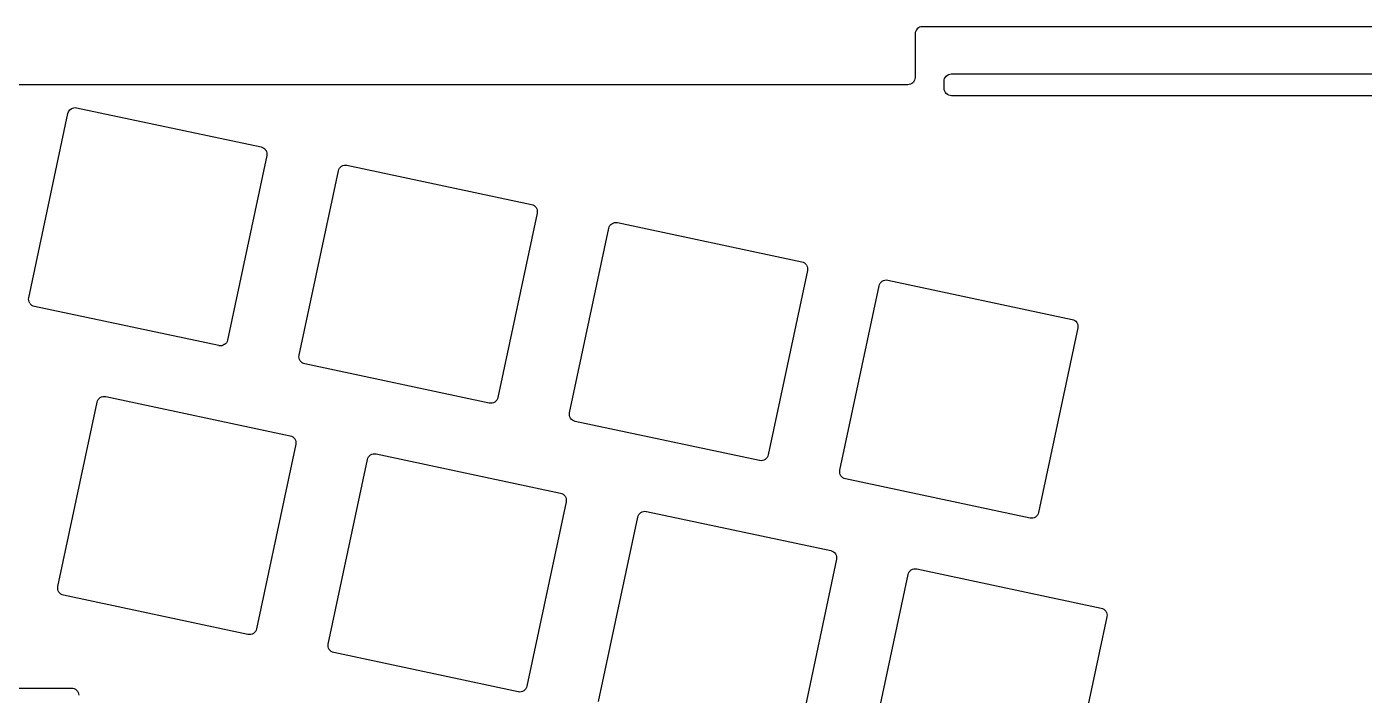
# Model space of a CAD drawing. Header units: millimetres. Extents: x 16 to 293, y 10 to 114.
# Drawn here: x 61.8 to 154, y 67.6 to 113.6 of the extents above; entities that cross this region are included whole.
import ezdxf

# ---------------------------------------------------------------- set-up
doc = ezdxf.new("R2010")
doc.units = ezdxf.units.MM
doc.layers.get('0').update_dxf_attribs({"lineweight": 25, "true_color": 0x000000})

# ---------------------------------------------------------------- blocks, each defined once
blk = doc.blocks.new('plate')
for p, q in [((-30.139, 48.164), (-30.15, 48.066)), ((-30.15, 48.062), (-30.15, 45.062)), ((-30.109, 48.261), (-30.139, 48.164)), ((-30.066, 48.339), (-30.109, 48.261)), ((-30.003, 48.416), (-30.066, 48.339)), ((-29.927, 48.478), (-30, 48.418)), ((-29.841, 48.524), (-29.927, 48.478)), ((-29.748, 48.552), (-29.841, 48.524)), ((-29.65, 48.562), (-29.748, 48.552)), ((29.35, 48.562), (-29.65, 48.562)), ((-28.003, 45.166), (-27.927, 45.228)), ((-27.927, 45.228), (-27.845, 45.272)), ((-27.845, 45.272), (-27.748, 45.302)), ((-27.748, 45.302), (-27.654, 45.312)), ((-27.65, 45.312), (27.35, 45.312)), ((-30.65, 44.562), (-92.156, 44.562)), ((-30.552, 44.572), (-30.646, 44.562)), ((-30.458, 44.6), (-30.552, 44.572)), ((-30.372, 44.646), (-30.458, 44.6)), ((-30.296, 44.708), (-30.372, 44.646)), ((-30.234, 44.785), (-30.293, 44.711)), ((-30.186, 44.874), (-30.234, 44.785)), ((-30.159, 44.964), (-30.186, 44.874)), ((-30.15, 45.062), (-30.159, 44.964)), ((-28.15, 44.812), (-28.141, 44.902)), ((-28.15, 44.312), (-28.15, 44.812)), ((-28.14, 44.214), (-28.15, 44.308)), ((-28.141, 44.902), (-28.115, 44.996)), ((-28.115, 44.996), (-28.066, 45.089)), ((-28.066, 45.089), (-28.006, 45.163)), ((-28.11, 44.117), (-28.14, 44.214)), ((-28.066, 44.035), (-28.11, 44.117)), ((-28.003, 43.958), (-28.066, 44.035)), ((-27.924, 43.894), (-28, 43.956)), ((-27.837, 43.849), (-27.924, 43.894)), ((-27.744, 43.821), (-27.837, 43.849)), ((-27.65, 43.812), (-27.744, 43.821)), ((27.35, 43.812), (-27.65, 43.812)), ((-91.236, 29.878), (-88.533, 42.594)), ((-91.236, 29.878), (-88.533, 42.594)), ((-88.533, 42.594), (-88.503, 42.688)), ((-88.533, 42.594), (-88.503, 42.688)), ((-88.503, 42.688), (-88.456, 42.773)), ((-88.503, 42.688), (-88.456, 42.773)), ((-88.456, 42.773), (-88.396, 42.845)), ((-88.456, 42.773), (-88.396, 42.845)), ((-88.396, 42.845), (-88.32, 42.907)), ((-88.396, 42.845), (-88.32, 42.907)), ((-88.316, 42.909), (-88.229, 42.954)), ((-88.316, 42.909), (-88.229, 42.954)), ((-88.229, 42.954), (-88.139, 42.981)), ((-88.229, 42.954), (-88.139, 42.981)), ((-88.139, 42.981), (-88.038, 42.99)), ((-88.139, 42.981), (-88.038, 42.99)), ((-88.038, 42.99), (-87.944, 42.98)), ((-88.038, 42.99), (-87.944, 42.98)), ((-87.94, 42.979), (-75.224, 40.276)), ((-87.94, 42.979), (-75.224, 40.276)), ((-74.839, 39.683), (-77.542, 26.967)), ((-74.839, 39.683), (-77.542, 26.967)), ((-75.224, 40.276), (-75.137, 40.249)), ((-75.224, 40.276), (-75.137, 40.249)), ((-75.137, 40.249), (-75.045, 40.199)), ((-75.137, 40.249), (-75.045, 40.199)), ((-75.045, 40.199), (-74.976, 40.142)), ((-75.045, 40.199), (-74.976, 40.142)), ((-74.976, 40.142), (-74.911, 40.063)), ((-74.976, 40.142), (-74.911, 40.063)), ((-74.909, 40.059), (-74.863, 39.972)), ((-74.909, 40.059), (-74.863, 39.972)), ((-74.863, 39.972), (-74.836, 39.874)), ((-74.863, 39.972), (-74.836, 39.874)), ((-74.828, 39.777), (-74.838, 39.687)), ((-74.828, 39.777), (-74.838, 39.687)), ((-74.836, 39.874), (-74.828, 39.777)), ((-74.836, 39.874), (-74.828, 39.777)), ((-69.9, 38.634), (-69.87, 38.728)), ((-69.9, 38.634), (-69.87, 38.728)), ((-69.87, 38.728), (-69.823, 38.813)), ((-69.87, 38.728), (-69.823, 38.813)), ((-69.823, 38.813), (-69.762, 38.885)), ((-69.823, 38.813), (-69.762, 38.885)), ((-69.762, 38.885), (-69.686, 38.947)), ((-69.762, 38.885), (-69.686, 38.947)), ((-69.683, 38.949), (-69.595, 38.995)), ((-69.683, 38.949), (-69.595, 38.995)), ((-69.595, 38.995), (-69.502, 39.022)), ((-69.595, 38.995), (-69.502, 39.022)), ((-69.502, 39.022), (-69.404, 39.03)), ((-69.502, 39.022), (-69.404, 39.03)), ((-69.404, 39.03), (-69.31, 39.02)), ((-69.404, 39.03), (-69.31, 39.02)), ((-69.306, 39.019), (-56.591, 36.316)), ((-69.306, 39.019), (-56.591, 36.316)), ((-72.602, 25.918), (-69.9, 38.634)), ((-72.602, 25.918), (-69.899, 38.634)), ((-56.591, 36.316), (-56.5, 36.288)), ((-56.591, 36.316), (-56.5, 36.288)), ((-56.5, 36.288), (-56.411, 36.239)), ((-56.5, 36.288), (-56.411, 36.239)), ((-56.411, 36.239), (-56.339, 36.179)), ((-56.411, 36.239), (-56.339, 36.179)), ((-56.339, 36.179), (-56.277, 36.103)), ((-56.339, 36.179), (-56.277, 36.103)), ((-56.275, 36.099), (-56.23, 36.012)), ((-56.275, 36.099), (-56.23, 36.012)), ((-56.23, 36.012), (-56.202, 35.914)), ((-56.23, 36.012), (-56.202, 35.914)), ((-56.205, 35.723), (-58.908, 23.007)), ((-56.205, 35.723), (-58.908, 23.007)), ((-56.195, 35.817), (-56.205, 35.727)), ((-56.195, 35.817), (-56.205, 35.727)), ((-56.202, 35.914), (-56.195, 35.817)), ((-56.202, 35.914), (-56.195, 35.817)), ((-51.047, 34.989), (-50.963, 35.033)), ((-51.047, 34.989), (-50.963, 35.033)), ((-50.963, 35.033), (-50.869, 35.061)), ((-50.963, 35.033), (-50.869, 35.061)), ((-50.869, 35.061), (-50.768, 35.07)), ((-50.869, 35.061), (-50.768, 35.07)), ((-50.768, 35.07), (-50.674, 35.06)), ((-50.768, 35.07), (-50.674, 35.06)), ((-50.671, 35.059), (-37.955, 32.356)), ((-50.671, 35.059), (-37.955, 32.356)), ((-53.966, 21.958), (-51.264, 34.674)), ((-53.966, 21.958), (-51.264, 34.674)), ((-51.264, 34.674), (-51.234, 34.768)), ((-51.264, 34.674), (-51.234, 34.768)), ((-51.234, 34.768), (-51.184, 34.857)), ((-51.234, 34.768), (-51.184, 34.857)), ((-51.184, 34.857), (-51.124, 34.928)), ((-51.184, 34.857), (-51.124, 34.928)), ((-51.124, 34.928), (-51.05, 34.987)), ((-51.124, 34.928), (-51.05, 34.987)), ((-37.955, 32.356), (-37.861, 32.327)), ((-37.955, 32.356), (-37.861, 32.327)), ((-37.861, 32.327), (-37.779, 32.282)), ((-37.861, 32.327), (-37.779, 32.282)), ((-37.779, 32.282), (-37.706, 32.222)), ((-37.779, 32.282), (-37.706, 32.222)), ((-37.569, 31.763), (-40.272, 19.047)), ((-37.57, 31.763), (-40.272, 19.047)), ((-37.706, 32.222), (-37.641, 32.143)), ((-37.706, 32.222), (-37.641, 32.143)), ((-37.639, 32.14), (-37.593, 32.048)), ((-37.639, 32.14), (-37.593, 32.048)), ((-37.593, 32.048), (-37.566, 31.955)), ((-37.593, 32.048), (-37.566, 31.955)), ((-37.559, 31.861), (-37.569, 31.767)), ((-37.559, 31.861), (-37.569, 31.767)), ((-37.566, 31.955), (-37.559, 31.861)), ((-37.566, 31.955), (-37.559, 31.861)), ((-35.333, 17.996), (-32.63, 30.712)), ((-35.333, 17.996), (-32.63, 30.712)), ((-32.63, 30.712), (-32.6, 30.806)), ((-32.63, 30.712), (-32.6, 30.806)), ((-32.6, 30.806), (-32.553, 30.891)), ((-32.6, 30.806), (-32.553, 30.891)), ((-32.553, 30.891), (-32.49, 30.966)), ((-32.553, 30.891), (-32.49, 30.966)), ((-32.49, 30.966), (-32.417, 31.025)), ((-32.49, 30.966), (-32.417, 31.025)), ((-32.413, 31.027), (-32.33, 31.071)), ((-32.413, 31.027), (-32.33, 31.071)), ((-32.33, 31.071), (-32.236, 31.099)), ((-32.33, 31.071), (-32.236, 31.099)), ((-32.236, 31.099), (-32.135, 31.108)), ((-32.236, 31.099), (-32.135, 31.108)), ((-32.135, 31.108), (-32.041, 31.098)), ((-32.135, 31.108), (-32.041, 31.098)), ((-32.037, 31.097), (-19.321, 28.394)), ((-32.037, 31.097), (-19.321, 28.394)), ((-91.247, 29.776), (-91.237, 29.874)), ((-91.247, 29.776), (-91.237, 29.874)), ((-91.239, 29.687), (-91.247, 29.776)), ((-91.239, 29.687), (-91.247, 29.776)), ((-91.213, 29.593), (-91.239, 29.687)), ((-91.213, 29.593), (-91.239, 29.687)), ((-91.166, 29.502), (-91.213, 29.593)), ((-91.166, 29.502), (-91.213, 29.593)), ((-91.102, 29.422), (-91.164, 29.498)), ((-91.102, 29.422), (-91.164, 29.498)), ((-91.027, 29.36), (-91.102, 29.422)), ((-91.027, 29.36), (-91.102, 29.422)), ((-90.941, 29.313), (-91.027, 29.36)), ((-90.941, 29.313), (-91.027, 29.36)), ((-90.851, 29.285), (-90.941, 29.313)), ((-90.851, 29.285), (-90.941, 29.313)), ((-78.135, 26.582), (-90.851, 29.285)), ((-78.135, 26.582), (-90.851, 29.285)), ((-18.936, 27.801), (-21.639, 15.085)), ((-18.936, 27.801), (-21.639, 15.085)), ((-19.321, 28.394), (-19.235, 28.367)), ((-19.321, 28.394), (-19.235, 28.367)), ((-19.235, 28.367), (-19.148, 28.321)), ((-19.235, 28.367), (-19.148, 28.321)), ((-19.148, 28.321), (-19.073, 28.26)), ((-19.148, 28.321), (-19.073, 28.26)), ((-19.073, 28.26), (-19.008, 28.181)), ((-19.073, 28.26), (-19.008, 28.181)), ((-19.006, 28.177), (-18.959, 28.086)), ((-19.006, 28.177), (-18.959, 28.086)), ((-18.959, 28.086), (-18.933, 27.992)), ((-18.959, 28.086), (-18.933, 27.992)), ((-18.925, 27.903), (-18.935, 27.805)), ((-18.925, 27.903), (-18.935, 27.805)), ((-18.933, 27.992), (-18.925, 27.903)), ((-18.933, 27.992), (-18.925, 27.903)), ((-77.619, 26.788), (-77.682, 26.713)), ((-77.619, 26.788), (-77.682, 26.713)), ((-77.571, 26.873), (-77.619, 26.788)), ((-77.571, 26.873), (-77.619, 26.788)), ((-77.542, 26.967), (-77.571, 26.873)), ((-77.542, 26.967), (-77.571, 26.873)), ((-78.037, 26.571), (-78.131, 26.581)), ((-78.037, 26.571), (-78.131, 26.581)), ((-77.932, 26.581), (-78.037, 26.571)), ((-77.932, 26.581), (-78.037, 26.571)), ((-77.839, 26.609), (-77.932, 26.581)), ((-77.839, 26.609), (-77.932, 26.581)), ((-77.758, 26.652), (-77.839, 26.609)), ((-77.758, 26.652), (-77.839, 26.609)), ((-77.682, 26.713), (-77.755, 26.654)), ((-77.682, 26.713), (-77.755, 26.654)), ((-72.613, 25.82), (-72.603, 25.914)), ((-72.613, 25.82), (-72.603, 25.914)), ((-72.606, 25.727), (-72.613, 25.82)), ((-72.606, 25.727), (-72.613, 25.82)), ((-72.579, 25.633), (-72.606, 25.727)), ((-72.579, 25.633), (-72.606, 25.727)), ((-72.533, 25.542), (-72.579, 25.633)), ((-72.533, 25.542), (-72.579, 25.633)), ((-72.471, 25.465), (-72.53, 25.538)), ((-72.471, 25.465), (-72.53, 25.538)), ((-72.393, 25.4), (-72.471, 25.465)), ((-72.393, 25.4), (-72.471, 25.465)), ((-72.307, 25.353), (-72.393, 25.4)), ((-72.307, 25.353), (-72.393, 25.4)), ((-72.217, 25.325), (-72.307, 25.353)), ((-72.217, 25.325), (-72.307, 25.353)), ((-59.501, 22.622), (-72.217, 25.325)), ((-59.501, 22.622), (-72.217, 25.325)), ((-86.312, 23.008), (-86.228, 23.052)), ((-86.312, 23.008), (-86.228, 23.052)), ((-86.228, 23.052), (-86.131, 23.081)), ((-86.228, 23.052), (-86.131, 23.081)), ((-86.131, 23.081), (-86.034, 23.089)), ((-86.131, 23.081), (-86.034, 23.089)), ((-86.034, 23.089), (-85.94, 23.079)), ((-86.034, 23.089), (-85.94, 23.079)), ((-85.936, 23.078), (-73.22, 20.375)), ((-85.936, 23.078), (-73.22, 20.375)), ((-89.232, 9.977), (-86.529, 22.693)), ((-89.232, 9.977), (-86.529, 22.693)), ((-86.529, 22.693), (-86.499, 22.787)), ((-86.529, 22.693), (-86.499, 22.787)), ((-86.499, 22.787), (-86.45, 22.875)), ((-86.499, 22.787), (-86.45, 22.875)), ((-86.45, 22.875), (-86.389, 22.947)), ((-86.45, 22.875), (-86.389, 22.947)), ((-86.389, 22.947), (-86.316, 23.006)), ((-86.389, 22.947), (-86.316, 23.006)), ((-59.403, 22.611), (-59.497, 22.621)), ((-59.403, 22.611), (-59.497, 22.621)), ((-59.306, 22.62), (-59.403, 22.611)), ((-59.306, 22.62), (-59.403, 22.611)), ((-59.209, 22.648), (-59.306, 22.62)), ((-59.209, 22.648), (-59.306, 22.62)), ((-59.125, 22.692), (-59.209, 22.648)), ((-59.125, 22.692), (-59.209, 22.648)), ((-59.043, 22.759), (-59.122, 22.694)), ((-59.043, 22.759), (-59.122, 22.694)), ((-58.981, 22.835), (-59.043, 22.759)), ((-58.981, 22.835), (-59.043, 22.759)), ((-58.937, 22.917), (-58.981, 22.835)), ((-58.937, 22.917), (-58.981, 22.835)), ((-58.908, 23.007), (-58.937, 22.917)), ((-58.908, 23.007), (-58.937, 22.917)), ((-53.977, 21.864), (-53.967, 21.954)), ((-53.977, 21.864), (-53.967, 21.954)), ((-53.97, 21.767), (-53.977, 21.864)), ((-53.97, 21.767), (-53.977, 21.864)), ((-53.942, 21.669), (-53.97, 21.767)), ((-53.942, 21.669), (-53.97, 21.767)), ((-53.897, 21.582), (-53.942, 21.669)), ((-53.897, 21.582), (-53.942, 21.669)), ((-53.83, 21.499), (-53.895, 21.579)), ((-53.83, 21.499), (-53.895, 21.579)), ((-53.757, 21.44), (-53.83, 21.499)), ((-53.757, 21.44), (-53.83, 21.499)), ((-53.675, 21.395), (-53.757, 21.44)), ((-53.675, 21.395), (-53.757, 21.44)), ((-53.581, 21.365), (-53.675, 21.395)), ((-53.581, 21.365), (-53.675, 21.395)), ((-40.865, 18.662), (-53.581, 21.365)), ((-40.865, 18.662), (-53.581, 21.365)), ((-73.22, 20.375), (-73.13, 20.347)), ((-73.22, 20.375), (-73.13, 20.347)), ((-73.13, 20.347), (-73.044, 20.3)), ((-73.13, 20.347), (-73.044, 20.3)), ((-73.044, 20.3), (-72.966, 20.235)), ((-73.044, 20.3), (-72.966, 20.235)), ((-72.835, 19.782), (-75.538, 7.066)), ((-72.835, 19.782), (-75.538, 7.066)), ((-72.966, 20.235), (-72.907, 20.162)), ((-72.966, 20.235), (-72.907, 20.162)), ((-72.905, 20.158), (-72.858, 20.067)), ((-72.905, 20.158), (-72.858, 20.067)), ((-72.858, 20.067), (-72.832, 19.973)), ((-72.858, 20.067), (-72.832, 19.973)), ((-72.824, 19.88), (-72.834, 19.786)), ((-72.824, 19.88), (-72.834, 19.786)), ((-72.832, 19.973), (-72.824, 19.88)), ((-72.832, 19.973), (-72.824, 19.88)), ((-70.598, 6.017), (-67.895, 18.733)), ((-70.598, 6.017), (-67.895, 18.733)), ((-67.895, 18.733), (-67.869, 18.82)), ((-67.895, 18.733), (-67.869, 18.82)), ((-67.869, 18.82), (-67.818, 18.912)), ((-67.869, 18.82), (-67.818, 18.912)), ((-67.818, 18.912), (-67.758, 18.984)), ((-67.818, 18.912), (-67.758, 18.984)), ((-67.758, 18.984), (-67.682, 19.046)), ((-67.758, 18.984), (-67.682, 19.046)), ((-67.679, 19.048), (-67.595, 19.092)), ((-67.679, 19.048), (-67.595, 19.092)), ((-67.595, 19.092), (-67.497, 19.121)), ((-67.595, 19.092), (-67.497, 19.121)), ((-67.497, 19.121), (-67.404, 19.129)), ((-67.497, 19.121), (-67.404, 19.129)), ((-67.404, 19.129), (-67.306, 19.119)), ((-67.404, 19.129), (-67.306, 19.119)), ((-67.302, 19.118), (-54.586, 16.415)), ((-67.302, 19.118), (-54.586, 16.415)), ((-40.768, 18.651), (-40.862, 18.662)), ((-40.768, 18.651), (-40.862, 18.662)), ((-40.67, 18.66), (-40.768, 18.651)), ((-40.67, 18.66), (-40.768, 18.651)), ((-40.573, 18.688), (-40.67, 18.66)), ((-40.573, 18.688), (-40.67, 18.66)), ((-40.489, 18.732), (-40.573, 18.688)), ((-40.489, 18.732), (-40.573, 18.688)), ((-40.409, 18.796), (-40.486, 18.734)), ((-40.409, 18.796), (-40.486, 18.734)), ((-40.349, 18.868), (-40.409, 18.796)), ((-40.349, 18.868), (-40.409, 18.796)), ((-40.302, 18.954), (-40.349, 18.868)), ((-40.302, 18.954), (-40.349, 18.868)), ((-40.272, 19.047), (-40.302, 18.954)), ((-40.272, 19.047), (-40.302, 18.954)), ((-35.344, 17.894), (-35.334, 17.992)), ((-35.344, 17.894), (-35.334, 17.992)), ((-35.336, 17.805), (-35.344, 17.894)), ((-35.336, 17.805), (-35.344, 17.894)), ((-35.31, 17.711), (-35.336, 17.805)), ((-35.31, 17.711), (-35.336, 17.805)), ((-35.263, 17.62), (-35.31, 17.711)), ((-35.263, 17.62), (-35.31, 17.711)), ((-35.196, 17.537), (-35.261, 17.616)), ((-35.196, 17.537), (-35.261, 17.616)), ((-35.127, 17.48), (-35.196, 17.537)), ((-35.127, 17.48), (-35.196, 17.537)), ((-35.035, 17.43), (-35.127, 17.48)), ((-35.035, 17.43), (-35.127, 17.48)), ((-34.948, 17.403), (-35.035, 17.43)), ((-34.948, 17.403), (-35.035, 17.43)), ((-22.232, 14.7), (-34.948, 17.403)), ((-22.232, 14.7), (-34.948, 17.403)), ((-54.201, 15.822), (-56.904, 3.106)), ((-54.201, 15.822), (-56.904, 3.106)), ((-54.586, 16.415), (-54.496, 16.387)), ((-54.586, 16.415), (-54.496, 16.387)), ((-54.496, 16.387), (-54.407, 16.338)), ((-54.496, 16.387), (-54.407, 16.338)), ((-54.407, 16.338), (-54.335, 16.278)), ((-54.407, 16.338), (-54.335, 16.278)), ((-54.335, 16.278), (-54.273, 16.202)), ((-54.335, 16.278), (-54.273, 16.202)), ((-54.271, 16.199), (-54.226, 16.111)), ((-54.271, 16.199), (-54.226, 16.111)), ((-54.226, 16.111), (-54.198, 16.014)), ((-54.226, 16.111), (-54.198, 16.014)), ((-54.19, 15.916), (-54.201, 15.826)), ((-54.19, 15.916), (-54.201, 15.826)), ((-54.198, 16.014), (-54.19, 15.916)), ((-54.198, 16.014), (-54.19, 15.916)), ((-51.965, 2.055), (-49.262, 14.771)), ((-51.965, 2.055), (-49.262, 14.771)), ((-49.262, 14.771), (-49.233, 14.864)), ((-49.262, 14.771), (-49.233, 14.864)), ((-49.233, 14.864), (-49.183, 14.953)), ((-49.233, 14.864), (-49.183, 14.953)), ((-49.183, 14.953), (-49.123, 15.024)), ((-49.183, 14.953), (-49.123, 15.024)), ((-49.123, 15.024), (-49.052, 15.082)), ((-49.123, 15.024), (-49.052, 15.082)), ((-49.052, 15.082), (-48.964, 15.129)), ((-49.052, 15.082), (-48.964, 15.129)), ((-48.964, 15.129), (-48.875, 15.156)), ((-48.964, 15.129), (-48.875, 15.156)), ((-48.875, 15.156), (-48.774, 15.167)), ((-48.875, 15.156), (-48.774, 15.167)), ((-48.774, 15.167), (-48.677, 15.157)), ((-48.774, 15.167), (-48.677, 15.157)), ((-48.669, 15.156), (-35.953, 12.453)), ((-48.669, 15.156), (-35.953, 12.453)), ((-21.856, 14.77), (-21.943, 14.724)), ((-21.856, 14.77), (-21.943, 14.724)), ((-21.779, 14.831), (-21.852, 14.772)), ((-21.779, 14.831), (-21.852, 14.772)), ((-21.716, 14.906), (-21.779, 14.831)), ((-21.716, 14.906), (-21.779, 14.831)), ((-21.669, 14.991), (-21.716, 14.906)), ((-21.669, 14.991), (-21.716, 14.906)), ((-21.639, 15.085), (-21.669, 14.991)), ((-21.639, 15.085), (-21.669, 14.991)), ((-22.134, 14.689), (-22.228, 14.699)), ((-22.134, 14.689), (-22.228, 14.699)), ((-22.033, 14.698), (-22.134, 14.689)), ((-22.033, 14.698), (-22.134, 14.689)), ((-21.943, 14.724), (-22.033, 14.698)), ((-21.943, 14.724), (-22.033, 14.698)), ((-35.953, 12.453), (-35.863, 12.425)), ((-35.953, 12.453), (-35.863, 12.425)), ((-35.863, 12.425), (-35.774, 12.376)), ((-35.863, 12.425), (-35.774, 12.376)), ((-35.774, 12.376), (-35.702, 12.316)), ((-35.774, 12.376), (-35.702, 12.316)), ((-35.702, 12.316), (-35.64, 12.24)), ((-35.702, 12.316), (-35.64, 12.24)), ((-35.638, 12.236), (-35.594, 12.152)), ((-35.638, 12.236), (-35.594, 12.152)), ((-35.594, 12.152), (-35.565, 12.055)), ((-35.594, 12.152), (-35.565, 12.055)), ((-35.565, 12.055), (-35.557, 11.958)), ((-35.565, 12.055), (-35.557, 11.958)), ((-35.568, 11.86), (-38.271, -0.856)), ((-35.568, 11.86), (-38.271, -0.856)), ((-35.557, 11.958), (-35.567, 11.864)), ((-35.557, 11.958), (-35.567, 11.864)), ((-30.554, 10.987), (-30.49, 11.064)), ((-30.554, 10.987), (-30.49, 11.064)), ((-30.49, 11.064), (-30.412, 11.126)), ((-30.49, 11.064), (-30.412, 11.126)), ((-30.412, 11.126), (-30.33, 11.169)), ((-30.412, 11.126), (-30.33, 11.169)), ((-30.33, 11.169), (-30.234, 11.198)), ((-30.33, 11.169), (-30.234, 11.198)), ((-30.234, 11.198), (-30.14, 11.207)), ((-30.234, 11.198), (-30.14, 11.207)), ((-30.14, 11.207), (-30.044, 11.198)), ((-30.14, 11.207), (-30.044, 11.198)), ((-30.036, 11.196), (-17.32, 8.493)), ((-30.036, 11.196), (-17.32, 8.493)), ((-33.332, -1.905), (-30.629, 10.811)), ((-33.331, -1.905), (-30.629, 10.811)), ((-30.629, 10.811), (-30.599, 10.904)), ((-30.629, 10.811), (-30.599, 10.904)), ((-30.599, 10.904), (-30.554, 10.987)), ((-30.599, 10.904), (-30.554, 10.987)), ((-89.243, 9.875), (-89.233, 9.973)), ((-89.243, 9.875), (-89.233, 9.973)), ((-89.234, 9.782), (-89.243, 9.875)), ((-89.234, 9.782), (-89.243, 9.875)), ((-89.209, 9.692), (-89.234, 9.782)), ((-89.209, 9.692), (-89.234, 9.782)), ((-89.162, 9.601), (-89.209, 9.692)), ((-89.162, 9.601), (-89.209, 9.692)), ((-89.098, 9.521), (-89.16, 9.597)), ((-89.098, 9.521), (-89.16, 9.597)), ((-89.026, 9.461), (-89.098, 9.521)), ((-89.026, 9.461), (-89.098, 9.521)), ((-88.937, 9.412), (-89.026, 9.461)), ((-88.937, 9.412), (-89.026, 9.461)), ((-88.847, 9.384), (-88.937, 9.412)), ((-88.847, 9.384), (-88.937, 9.412)), ((-76.131, 6.681), (-88.847, 9.384)), ((-76.131, 6.681), (-88.847, 9.384)), ((-17.32, 8.493), (-17.23, 8.465)), ((-17.32, 8.493), (-17.23, 8.465)), ((-17.23, 8.465), (-17.14, 8.416)), ((-17.23, 8.465), (-17.14, 8.416)), ((-17.14, 8.416), (-17.069, 8.356)), ((-17.14, 8.416), (-17.069, 8.356)), ((-17.069, 8.356), (-17.007, 8.28)), ((-17.069, 8.356), (-17.007, 8.28)), ((-16.935, 7.9), (-19.637, -4.816)), ((-16.935, 7.9), (-19.637, -4.816)), ((-17.004, 8.276), (-16.958, 8.185)), ((-17.004, 8.276), (-16.958, 8.185)), ((-16.958, 8.185), (-16.931, 8.091)), ((-16.958, 8.185), (-16.931, 8.091)), ((-16.924, 8.002), (-16.934, 7.904)), ((-16.924, 8.002), (-16.934, 7.904)), ((-16.931, 8.091), (-16.924, 8.002)), ((-16.931, 8.091), (-16.924, 8.002)), ((-76.029, 6.67), (-76.127, 6.68)), ((-76.029, 6.67), (-76.127, 6.68)), ((-75.936, 6.679), (-76.029, 6.67)), ((-75.936, 6.679), (-76.029, 6.67)), ((-75.838, 6.707), (-75.936, 6.679)), ((-75.838, 6.707), (-75.936, 6.679)), ((-75.754, 6.751), (-75.838, 6.707)), ((-75.754, 6.751), (-75.838, 6.707)), ((-75.675, 6.815), (-75.751, 6.753)), ((-75.675, 6.815), (-75.751, 6.753)), ((-75.615, 6.887), (-75.675, 6.815)), ((-75.615, 6.887), (-75.675, 6.815)), ((-75.564, 6.98), (-75.615, 6.887)), ((-75.564, 6.98), (-75.615, 6.887)), ((-75.538, 7.066), (-75.564, 6.98)), ((-75.538, 7.066), (-75.564, 6.98)), ((-70.609, 5.915), (-70.599, 6.013)), ((-70.609, 5.915), (-70.599, 6.013)), ((-70.6, 5.818), (-70.609, 5.915)), ((-70.6, 5.818), (-70.609, 5.915)), ((-70.575, 5.732), (-70.6, 5.818)), ((-70.575, 5.732), (-70.6, 5.818)), ((-70.528, 5.641), (-70.575, 5.732)), ((-70.528, 5.641), (-70.575, 5.732)), ((-70.47, 5.567), (-70.526, 5.638)), ((-70.47, 5.567), (-70.526, 5.638)), ((-70.392, 5.501), (-70.47, 5.567)), ((-70.392, 5.501), (-70.47, 5.567)), ((-70.303, 5.452), (-70.392, 5.501)), ((-70.303, 5.452), (-70.392, 5.501)), ((-70.213, 5.424), (-70.303, 5.452)), ((-70.213, 5.424), (-70.303, 5.452)), ((-57.497, 2.721), (-70.213, 5.424)), ((-57.497, 2.721), (-70.213, 5.424)), ((-101.292, 2.985), (-88.292, 2.985)), ((-101.292, 2.985), (-88.292, 2.985)), ((-88.292, 2.985), (-88.194, 2.975)), ((-88.292, 2.985), (-88.194, 2.975)), ((-88.194, 2.975), (-88.108, 2.949)), ((-88.194, 2.975), (-88.108, 2.949)), ((-88.108, 2.949), (-88.018, 2.903)), ((-88.108, 2.949), (-88.018, 2.903)), ((-88.018, 2.903), (-87.942, 2.841)), ((-88.018, 2.903), (-87.942, 2.841)), ((-87.939, 2.838), (-87.879, 2.765)), ((-87.939, 2.838), (-87.879, 2.765)), ((-57.121, 2.791), (-57.208, 2.746)), ((-57.121, 2.791), (-57.208, 2.746)), ((-57.038, 2.858), (-57.118, 2.793)), ((-57.038, 2.858), (-57.118, 2.793)), ((-56.979, 2.93), (-57.038, 2.858)), ((-56.979, 2.93), (-57.038, 2.858)), ((-56.934, 3.013), (-56.979, 2.93)), ((-56.934, 3.013), (-56.979, 2.93)), ((-56.904, 3.106), (-56.934, 3.013)), ((-56.904, 3.106), (-56.934, 3.013)), ((-87.879, 2.765), (-87.832, 2.68)), ((-87.879, 2.765), (-87.832, 2.68)), ((-87.832, 2.68), (-87.802, 2.583)), ((-87.832, 2.68), (-87.802, 2.583)), ((-87.802, 2.583), (-87.792, 2.489)), ((-87.802, 2.583), (-87.792, 2.489)), ((-57.395, 2.71), (-57.493, 2.72)), ((-57.395, 2.71), (-57.493, 2.72)), ((-57.302, 2.719), (-57.395, 2.71)), ((-57.302, 2.719), (-57.395, 2.71)), ((-57.208, 2.746), (-57.302, 2.719)), ((-57.208, 2.746), (-57.302, 2.719))]:
    blk.add_line(p, q)

msp = doc.modelspace()

# ---------------------------------------------------------------- block references
msp.add_blockref('plate', (153.217, 65.072))

doc.saveas('drawing.dxf')
